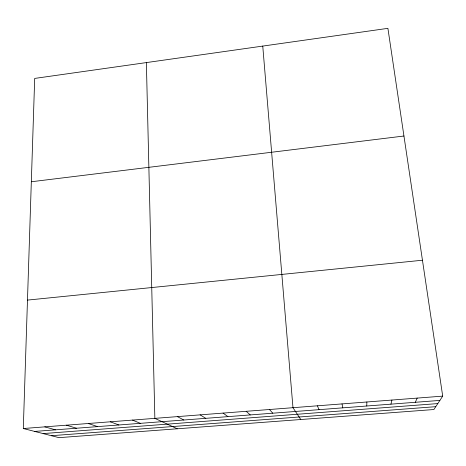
<?xml version="1.0" encoding="UTF-8"?>
<svg xmlns="http://www.w3.org/2000/svg" width="466" height="466" viewBox="0 0 466 466"><rect width="100%" height="100%" fill="white"/><g stroke="black" fill="none" stroke-linecap="round" stroke-linejoin="round"><path stroke-width="0.7" d="M366.765 406.008L366.864 401.989M23.3 428.522L34.694 78.422L387.904 28.344L442.7 396.129L433.887 409.527L59.025 437.656L23.3 428.522L442.7 396.129M390.933 404.162L391.923 400.049M415.305 402.292L417.198 398.098M31.333 181.752L403.946 136.014M27.482 300.098L422.452 260.226M34.659 431.429L439.881 400.411M43.122 433.59L437.795 403.585M51.394 435.704L435.757 406.684M44.788 426.862L55.477 429.833M66.452 425.19L76.453 428.231M88.284 423.501L97.586 426.611M110.296 421.806L118.888 424.98M132.484 420.087L140.359 423.338M177.266 428.784L154.858 418.363L146.371 62.584M177.406 416.621L183.802 420.012M200.141 414.862L205.78 418.328M223.068 413.092L227.938 416.633M246.182 411.309L250.265 414.926M269.482 409.509L272.773 413.202M300.768 419.517L292.98 407.692L262.754 46.087M317.398 405.804L319.035 409.661M342.027 403.906L342.801 407.843"/></g></svg>
